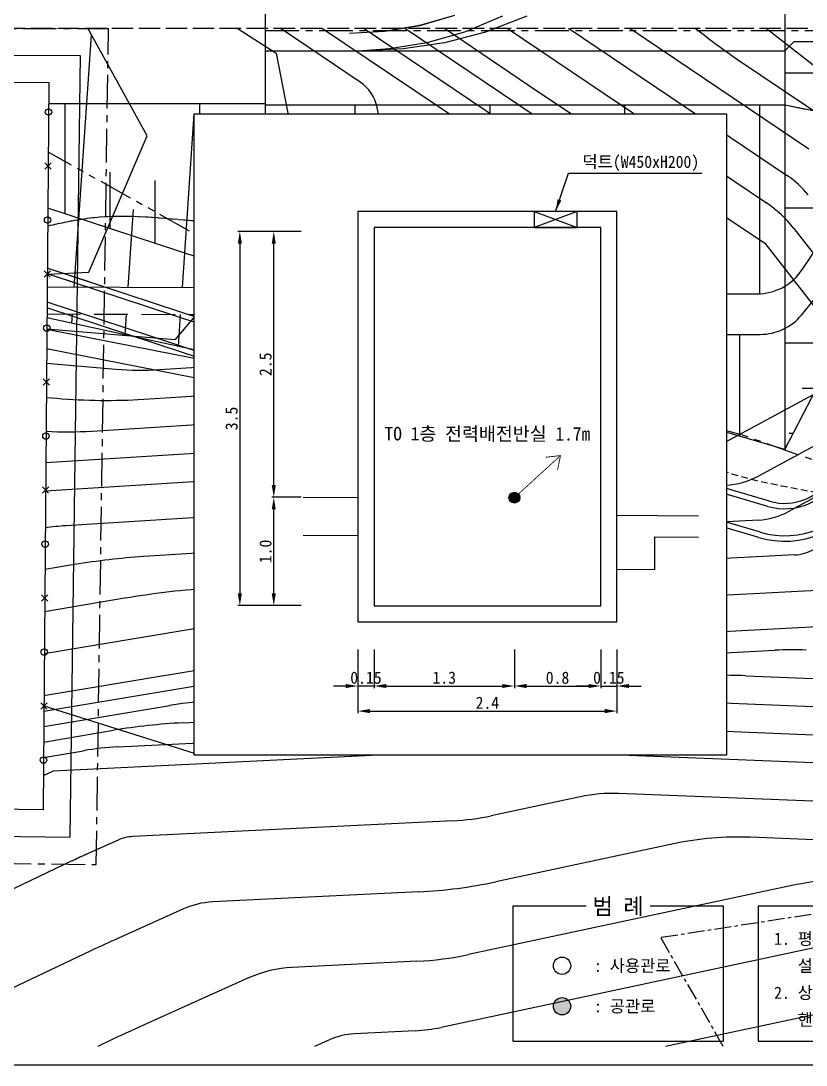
# Model space of a CAD drawing. Extents: x -143 to 185, y -2 to 126.
# Drawn here: x 73.8 to 102.89, y -0.74 to 37.93 of the extents above; entities that cross this region are included whole.
import ezdxf
from ezdxf.enums import TextEntityAlignment as Align

# ---------------------------------------------------------------- set-up
doc = ezdxf.new("R2010")
doc.units = 0
doc.header["$MEASUREMENT"] = 0
for name, pattern in [('CENTER', [2, 1.25, -0.25, 0.25, -0.25]), ('HIDDEN', [0.375, 0.25, -0.125]), ('PA', [3, 1.25, -0.5, 1.25]), ('PASUN', [1, 0.8, -0.2]), ('PHANTOM', [2.5, 1.25, -0.25, 0.25, -0.25, 0.25, -0.25])]:
    doc.linetypes.add(name, pattern=pattern)
doc.layers.get('Defpoints').update_dxf_attribs({"linetype": 'CONTINUOUS'})
for name, color, linetype in [('TT-BASE', 253, 'CONTINUOUS'), ('TX-LINE', 2, 'CONTINUOUS'), ('TX-PAPR', 2, 'CONTINUOUS'), ('TZ-DIMS', 1, 'CONTINUOUS'), ('TZ-LINE', 7, 'CONTINUOUS'), ('TZ-TEX2', 3, 'CONTINUOUS'), ('TZ-TEXT', 6, 'CONTINUOUS')]:
    doc.layers.add(name, color=color, linetype=linetype)
doc.styles.get("Standard").update_dxf_attribs({"font": 'GulimChe.ttf'})
doc.dimstyles.new('D150', dxfattribs={"dimscale": 0.15, "dimtxt": 3, "dimasz": 3, "dimexe": 0.5, "dimexo": 0.5, "dimgap": 0.5, "dimtad": 1, "dimdec": 0, "dimzin": 1, "dimdsep": 46, "dimlunit": 6, "dimtxsty": 'Standard', "dimcen": 1, "dimclrd": 1, "dimclre": 1, "dimclrt": 3, "dimadec": 0, "dimazin": 0, "dimtfac": 1, "dimtdec": 0, "dimtix": 1, "dimtmove": 2, "dimatfit": 3, "dimfxl": 0, "dimtvp": 2, "dimlwd": -1, "dimlwe": -1, "dimarcsym": 0})

# ---------------------------------------------------------------- blocks, each defined once
blk = doc.blocks.new('*D26')
at = {"layer": 'Defpoints', "color": 0}
for p in [(83.168, 20.292), (84.255, 20.292), (84.258, 16.279)]:
    blk.add_point(p, dxfattribs=at)
at = {"layer": 'TZ-LINE', "color": 1}
for p, q in [((84.18, 20.292), (83.093, 20.292)), ((83.168, 16.729), (83.168, 19.842)), ((84.183, 16.279), (83.093, 16.279))]:
    blk.add_line(p, q, dxfattribs=at)
for points in [[(83.093, 19.842), (83.243, 19.842), (83.168, 20.292)], [(83.093, 16.729), (83.243, 16.729), (83.168, 16.279)]]:
    blk.add_solid(points, dxfattribs=at)
at = {"layer": 'TZ-LINE', "color": 3, "insert": (82.862, 18.286), "char_height": 0.45, "attachment_point": 5, "rotation": 90}
blk.add_mtext('1.0', dxfattribs=at)
blk = doc.blocks.new('*D27')
at = {"layer": 'Defpoints', "color": 0}
for p in [(83.168, 30.139), (84.258, 30.139), (84.255, 20.292)]:
    blk.add_point(p, dxfattribs=at)
at = {"layer": 'TZ-LINE', "color": 1}
for p, q in [((84.183, 30.139), (83.093, 30.139)), ((83.168, 20.742), (83.168, 29.689)), ((84.18, 20.292), (83.093, 20.292))]:
    blk.add_line(p, q, dxfattribs=at)
for points in [[(83.093, 29.689), (83.243, 29.689), (83.168, 30.139)], [(83.093, 20.742), (83.243, 20.742), (83.168, 20.292)]]:
    blk.add_solid(points, dxfattribs=at)
at = {"layer": 'TZ-LINE', "color": 3, "insert": (82.863, 25.216), "char_height": 0.45, "attachment_point": 5, "rotation": 90}
blk.add_mtext('2.5', dxfattribs=at)
blk = doc.blocks.new('*D28')
at = {"layer": 'Defpoints', "color": 0}
for p in [(84.258, 30.139), (81.911, 16.279), (84.258, 16.279)]:
    blk.add_point(p, dxfattribs=at)
at = {"layer": 'TZ-LINE', "color": 1}
for p, q in [((84.183, 30.139), (81.836, 30.139)), ((81.911, 29.689), (81.911, 16.729)), ((84.183, 16.279), (81.836, 16.279))]:
    blk.add_line(p, q, dxfattribs=at)
for points in [[(81.836, 29.689), (81.986, 29.689), (81.911, 30.139)], [(81.836, 16.729), (81.986, 16.729), (81.911, 16.279)]]:
    blk.add_solid(points, dxfattribs=at)
at = {"layer": 'TZ-LINE', "color": 3, "insert": (81.605, 23.209), "char_height": 0.45, "attachment_point": 5, "rotation": 90}
blk.add_mtext('3.5', dxfattribs=at)
blk = doc.blocks.new('*D29')
at = {"layer": 'Defpoints', "color": 0}
for p in [(86.284, 14.727), (86.884, 14.727), (86.284, 13.301)]:
    blk.add_point(p, dxfattribs=at)
at = {"layer": 'TZ-LINE', "color": 1}
for p, q in [((86.284, 14.652), (86.284, 13.226)), ((86.884, 14.652), (86.884, 13.226)), ((85.834, 13.301), (85.384, 13.301)), ((86.884, 13.301), (86.284, 13.301)), ((87.334, 13.301), (87.784, 13.301))]:
    blk.add_line(p, q, dxfattribs=at)
for points in [[(85.834, 13.376), (85.834, 13.226), (86.284, 13.301)], [(87.334, 13.376), (87.334, 13.226), (86.884, 13.301)]]:
    blk.add_solid(points, dxfattribs=at)
at = {"layer": 'TZ-LINE', "color": 3, "insert": (86.584, 13.607), "char_height": 0.45, "attachment_point": 5}
blk.add_mtext('0.15', dxfattribs=at)
blk = doc.blocks.new('*D30')
at = {"layer": 'Defpoints', "color": 0}
for p in [(86.884, 14.727), (92.084, 14.727), (92.084, 13.301)]:
    blk.add_point(p, dxfattribs=at)
at = {"layer": 'TZ-LINE', "color": 1}
for p, q in [((86.884, 14.652), (86.884, 13.226)), ((92.084, 14.652), (92.084, 13.226)), ((87.334, 13.301), (91.634, 13.301))]:
    blk.add_line(p, q, dxfattribs=at)
for points in [[(87.334, 13.376), (87.334, 13.226), (86.884, 13.301)], [(91.634, 13.376), (91.634, 13.226), (92.084, 13.301)]]:
    blk.add_solid(points, dxfattribs=at)
at = {"layer": 'TZ-LINE', "color": 3, "insert": (89.484, 13.607), "char_height": 0.45, "attachment_point": 5}
blk.add_mtext('1.3', dxfattribs=at)
blk = doc.blocks.new('*D31')
at = {"layer": 'Defpoints', "color": 0}
for p in [(95.284, 14.727), (95.884, 14.727), (95.884, 13.301)]:
    blk.add_point(p, dxfattribs=at)
at = {"layer": 'TZ-LINE', "color": 1}
for p, q in [((95.284, 14.652), (95.284, 13.226)), ((95.884, 14.652), (95.884, 13.226)), ((94.834, 13.301), (94.384, 13.301)), ((95.284, 13.301), (95.884, 13.301)), ((96.334, 13.301), (96.784, 13.301))]:
    blk.add_line(p, q, dxfattribs=at)
for points in [[(94.834, 13.376), (94.834, 13.226), (95.284, 13.301)], [(96.334, 13.376), (96.334, 13.226), (95.884, 13.301)]]:
    blk.add_solid(points, dxfattribs=at)
at = {"layer": 'TZ-LINE', "color": 3, "insert": (95.584, 13.607), "char_height": 0.45, "attachment_point": 5}
blk.add_mtext('0.15', dxfattribs=at)
blk = doc.blocks.new('*D32')
at = {"layer": 'Defpoints', "color": 0}
for p in [(86.284, 14.727), (95.884, 14.727), (95.884, 12.373)]:
    blk.add_point(p, dxfattribs=at)
at = {"layer": 'TZ-LINE', "color": 1}
for p, q in [((86.284, 14.652), (86.284, 12.298)), ((95.884, 14.652), (95.884, 12.298)), ((86.734, 12.373), (95.434, 12.373))]:
    blk.add_line(p, q, dxfattribs=at)
for points in [[(86.734, 12.448), (86.734, 12.298), (86.284, 12.373)], [(95.434, 12.448), (95.434, 12.298), (95.884, 12.373)]]:
    blk.add_solid(points, dxfattribs=at)
at = {"layer": 'TZ-LINE', "color": 3, "insert": (91.084, 12.678), "char_height": 0.45, "attachment_point": 5}
blk.add_mtext('2.4', dxfattribs=at)
blk = doc.blocks.new('*D33')
at = {"layer": 'Defpoints', "color": 0}
for p in [(92.084, 14.727), (95.284, 14.727), (95.284, 13.301)]:
    blk.add_point(p, dxfattribs=at)
at = {"layer": 'TZ-LINE', "color": 1}
for p, q in [((92.084, 14.652), (92.084, 13.226)), ((95.284, 14.652), (95.284, 13.226)), ((92.534, 13.301), (94.834, 13.301))]:
    blk.add_line(p, q, dxfattribs=at)
for points in [[(92.534, 13.376), (92.534, 13.226), (92.084, 13.301)], [(94.834, 13.376), (94.834, 13.226), (95.284, 13.301)]]:
    blk.add_solid(points, dxfattribs=at)
at = {"layer": 'TZ-LINE', "color": 3, "insert": (93.684, 13.606), "char_height": 0.45, "attachment_point": 5}
blk.add_mtext('0.8', dxfattribs=at)

msp = doc.modelspace()

# ---------------------------------------------------------------- hatches: boundary and pattern name
at = {"layer": 'TT-BASE', "linetype": 'ByBlock'}
for points in [[(82.569, 25.314), (82.627, 25.49), (82.006, 25.693)], [(98.176, 20.075), (98.234, 20.251), (97.613, 20.454)]]:
    msp.add_hatch(color=256, dxfattribs=at).paths.add_polyline_path(points)
at = {"layer": 'TZ-LINE', "ltscale": 2}
h = msp.add_hatch(color=256, dxfattribs=at)
h.dxf.hatch_style = 1
h.paths.add_polyline_path([(93.53, 1.442, 1), (94.17, 1.442, 1)])

# ---------------------------------------------------------------- linework, layer by layer
at = {"layer": 'TT-BASE'}
for p, q in [((82.85, 65.909), (82.85, 28.355)), ((82.85, 65.909), (82.85, 28.355)), ((78.476, 33.677), (76.277, 37.667)), ((78.476, 33.677), (76.277, 37.667)), ((81.815, 37.667), (83.257, 36.733)), ((81.815, 37.667), (83.257, 36.733)), ((86.37, 35.67), (83.405, 37.667)), ((86.37, 35.67), (83.405, 37.667)), ((90.12, 34.178), (84.94, 37.667)), ((90.12, 34.178), (84.94, 37.667)), ((93.87, 32.686), (86.475, 37.667)), ((93.87, 32.686), (86.475, 37.667)), ((97.619, 31.194), (88.01, 37.667)), ((97.619, 31.194), (88.01, 37.667)), ((89.491, 37.667), (92.607, 35.555)), ((89.491, 37.667), (92.607, 35.555)), ((91.815, 37.667), (101.422, 31.196)), ((91.815, 37.667), (101.422, 31.196)), ((94.086, 37.667), (102.206, 32.198)), ((94.086, 37.667), (102.206, 32.198)), ((96.357, 37.667), (102.989, 33.2)), ((96.357, 37.667), (102.989, 33.2)), ((98.781, 37.667), (99.123, 37.399)), ((98.781, 37.667), (99.123, 37.399)), ((101.411, 37.667), (104.556, 35.204)), ((101.411, 37.667), (104.556, 35.204)), ((102.45, 37.175), (118.698, 37.175)), ((102.45, 37.175), (102.87, 37.175)), ((83.257, 36.733), (84.236, 31.715)), ((83.257, 36.733), (84.236, 31.715)), ((100.351, 36.507), (103.773, 34.202)), ((100.351, 36.507), (103.773, 34.202)), ((102.173, 35.994), (102.1, 35.994)), ((102.173, 35.994), (102.1, 35.994)), ((108.1, 35.992), (102.1, 35.992)), ((102.87, 35.992), (102.1, 35.992)), ((92.607, 35.555), (101.369, 29.702)), ((92.607, 35.555), (101.369, 29.702)), ((75.433, 30.787), (75.433, 34.875)), ((75.433, 30.787), (75.433, 34.875)), ((80.433, 29.147), (80.433, 34.875)), ((80.433, 29.147), (80.433, 34.875)), ((86.183, 27.825), (86.183, 34.825)), ((86.183, 28.254), (86.183, 34.825)), ((91.183, 27.825), (91.183, 34.825)), ((91.183, 28.254), (91.183, 34.825)), ((96.183, 27.825), (96.183, 34.825)), ((96.183, 28.254), (96.183, 34.825)), ((101.183, 27.825), (101.183, 34.825)), ((101.183, 28.254), (101.183, 34.825)), ((102.1, 34.825), (108.1, 33.604)), ((102.1, 34.825), (102.87, 34.668)), ((87.617, 31.544), (86.997, 34.725)), ((87.617, 31.544), (86.997, 34.725)), ((76.31, 28.632), (78.476, 33.677)), ((76.31, 28.632), (78.476, 33.677)), ((91.001, 31.362), (90.59, 33.469)), ((91.001, 31.362), (90.59, 33.469)), ((74.687, 32.444), (74.92, 32.674)), ((74.918, 32.442), (74.689, 32.675)), ((77.1, 30.24), (77.1, 32.326)), ((77.1, 30.24), (77.1, 32.326)), ((94.457, 30.808), (94.183, 32.214)), ((94.457, 30.808), (94.183, 32.214)), ((78.767, 29.694), (78.767, 32.025)), ((78.767, 29.694), (78.767, 32.025)), ((84.236, 31.715), (79.508, 26.116)), ((84.236, 31.715), (79.508, 26.116)), ((82.1, 28.601), (82.1, 31.424)), ((82.1, 28.601), (82.1, 31.424)), ((84.517, 27.825), (84.517, 30.975)), ((84.517, 28.254), (84.517, 30.975)), ((87.331, 30.015), (87.604, 31.083)), ((87.331, 30.015), (87.604, 31.083)), ((87.85, 27.825), (87.85, 30.975)), ((87.85, 28.254), (87.85, 30.975)), ((89.517, 27.825), (89.517, 30.975)), ((89.517, 28.254), (89.517, 30.975)), ((92.85, 27.825), (92.85, 30.975)), ((92.85, 28.254), (92.85, 30.975)), ((94.517, 27.825), (94.517, 30.975)), ((94.517, 28.254), (94.517, 30.975)), ((97.913, 30.255), (97.776, 30.958)), ((97.913, 30.255), (97.776, 30.958)), ((97.85, 27.825), (97.85, 30.975)), ((97.85, 28.254), (97.85, 30.975)), ((99.517, 27.825), (99.517, 30.975)), ((99.517, 28.254), (99.517, 30.975)), ((104.143, 30.992), (102.1, 30.992)), ((102.871, 30.992), (102.1, 30.992)), ((90.426, 28.315), (90.975, 30.464)), ((90.426, 28.315), (90.975, 30.464)), ((93.455, 26.354), (94.44, 30.21)), ((93.455, 26.354), (94.44, 30.21)), ((102.439, 30.247), (104.672, 27.378)), ((102.439, 30.247), (104.672, 27.378)), ((96.438, 24.212), (97.904, 29.956)), ((96.438, 24.212), (97.904, 29.956)), ((84.011, 25.924), (87.12, 29.605)), ((84.011, 25.924), (87.12, 29.605)), ((101.369, 29.702), (104.974, 25.07)), ((101.369, 29.702), (104.974, 25.07)), ((74.656, 28.444), (74.889, 28.674)), ((74.887, 28.442), (74.658, 28.675)), ((74.773, 28.556), (76.31, 28.632)), ((74.773, 28.556), (76.31, 28.632)), ((87.899, 25.002), (90.005, 27.496)), ((87.899, 25.002), (90.005, 27.496)), ((79.508, 26.116), (74.757, 26.517)), ((79.508, 26.116), (74.757, 26.517)), ((80.223, 25.433), (74.757, 26.502)), ((93.767, 24.663), (93.767, 26.325)), ((93.767, 24.663), (93.767, 26.325)), ((97.1, 23.535), (97.1, 26.325)), ((100.433, 22.555), (100.433, 26.325)), ((90.433, 25.79), (90.433, 26.031)), ((90.433, 25.79), (90.433, 26.031)), ((104.142, 25.992), (102.1, 25.992)), ((80.223, 24.72), (74.751, 25.79)), ((91.739, 24.025), (93.063, 25.592)), ((91.739, 24.025), (93.063, 25.592)), ((92.1, 25.226), (92.1, 25.721)), ((92.1, 25.226), (92.1, 25.721)), ((74.747, 25.254), (77.319, 25.037)), ((74.747, 25.254), (77.319, 25.037)), ((78.928, 25.02), (82.686, 25.256)), ((78.928, 25.02), (82.686, 25.256)), ((95.433, 24.099), (95.433, 25.101)), ((95.433, 24.099), (95.433, 25.101)), ((104.974, 25.07), (99.42, 22.07)), ((104.974, 25.07), (99.42, 22.07)), ((74.625, 24.444), (74.858, 24.674)), ((74.856, 24.442), (74.627, 24.676)), ((78.348, 23.923), (86.815, 24.456)), ((78.348, 23.923), (86.815, 24.456)), ((98.767, 23.045), (98.767, 24.521)), ((74.737, 23.99), (75.13, 23.957)), ((74.737, 23.99), (75.13, 23.957)), ((103.275, 24.325), (102.746, 24.325)), ((76.433, 22.742), (91.017, 23.661)), ((76.433, 22.742), (91.017, 23.661)), ((95.58, 23.047), (96.242, 23.831)), ((95.58, 23.047), (96.242, 23.831)), ((74.718, 21.574), (95.218, 22.866)), ((74.718, 21.574), (95.218, 22.866)), ((104.721, 23.02), (101.127, 21.078)), ((104.721, 23.02), (101.127, 21.078)), ((102.409, 22.658), (102.27, 22.658)), ((99.42, 22.07), (74.71, 20.513)), ((99.42, 22.07), (74.71, 20.513)), ((104.536, 21.005), (102.204, 19.745)), ((104.536, 21.005), (102.204, 19.745)), ((74.594, 20.444), (74.827, 20.674)), ((74.825, 20.442), (74.596, 20.676)), ((95.651, 20.507), (75.464, 19.236)), ((95.651, 20.507), (75.464, 19.236)), ((99.922, 20.739), (96.932, 20.582)), ((99.922, 20.739), (96.932, 20.582)), ((101.137, 19.445), (94.444, 19.093)), ((101.137, 19.445), (94.444, 19.093)), ((91.882, 18.945), (78.347, 18.092)), ((91.882, 18.945), (78.347, 18.092)), ((95.291, 18.831), (95.284, 17.632)), ((75.787, 17.798), (74.688, 17.615)), ((75.787, 17.798), (74.688, 17.615)), ((102.468, 18.158), (91.645, 17.588)), ((102.468, 18.158), (91.645, 17.588)), ((88.424, 17.402), (80.909, 16.928)), ((88.424, 17.402), (80.909, 16.928)), ((74.563, 16.444), (74.796, 16.674)), ((74.794, 16.443), (74.565, 16.676)), ((103.799, 16.87), (87.711, 16.023)), ((103.799, 16.87), (87.711, 16.023)), ((77.707, 16.561), (74.676, 16.054)), ((77.707, 16.561), (74.676, 16.054)), ((86.1, 15.93), (82.343, 15.693)), ((86.1, 15.93), (82.343, 15.693)), ((80.742, 15.51), (74.664, 14.494)), ((80.742, 15.51), (74.664, 14.494)), ((105.13, 15.583), (83.777, 14.459)), ((105.13, 15.583), (83.777, 14.459)), ((83.777, 14.459), (74.652, 12.933)), ((83.777, 14.459), (74.652, 12.933)), ((85.717, 13.781), (101.739, 14.624)), ((85.717, 13.781), (101.739, 14.624)), ((82.502, 13.621), (84.752, 13.732)), ((82.502, 13.621), (84.752, 13.732)), ((87.657, 13.103), (98.349, 13.666)), ((87.657, 13.103), (98.349, 13.666)), ((100.66, 13.68), (106.243, 13.456)), ((100.66, 13.68), (106.243, 13.456)), ((74.647, 12.364), (81.544, 13.517)), ((74.647, 12.364), (81.544, 13.517)), ((81.227, 12.783), (85.728, 13.005)), ((81.227, 12.783), (85.728, 13.005)), ((74.532, 12.445), (74.765, 12.674)), ((74.763, 12.443), (74.534, 12.676)), ((74.643, 11.796), (79.311, 12.576)), ((74.643, 11.796), (79.311, 12.576)), ((89.431, 12.416), (95.41, 12.731)), ((89.431, 12.416), (95.41, 12.731)), ((97.973, 12.747), (107.605, 12.36)), ((97.973, 12.747), (107.605, 12.36)), ((79.794, 11.937), (86.869, 12.286)), ((79.794, 11.937), (86.869, 12.286)), ((74.638, 11.227), (77.234, 11.661)), ((74.638, 11.227), (77.234, 11.661)), ((77.393, 11.044), (88.967, 11.614)), ((77.393, 11.044), (88.967, 11.614)), ((90.249, 11.679), (93.238, 11.837)), ((90.249, 11.679), (93.238, 11.837)), ((94.52, 11.845), (108.968, 11.264)), ((94.52, 11.845), (108.968, 11.264)), ((74.634, 10.659), (76.113, 10.906)), ((74.634, 10.659), (76.113, 10.906)), ((91.066, 10.942), (74.993, 10.151)), ((91.066, 10.942), (74.993, 10.151)), ((110.33, 10.168), (91.066, 10.942)), ((110.33, 10.168), (91.066, 10.942)), ((74.993, 10.151), (74.629, 9.978)), ((74.993, 10.151), (74.629, 9.978)), ((110.298, 8.744), (95.951, 9.32)), ((110.298, 8.744), (95.951, 9.32)), ((94.524, 9.199), (91.229, 8.497)), ((94.524, 9.199), (91.229, 8.497)), ((89.801, 8.31), (77.946, 7.727)), ((89.801, 8.31), (77.946, 7.727)), ((77.406, 7.597), (76.203, 7.057)), ((77.406, 7.597), (76.203, 7.057)), ((97.982, 7.455), (91.392, 6.051)), ((97.982, 7.455), (91.392, 6.051)), ((110.266, 7.319), (100.837, 7.698)), ((110.266, 7.319), (100.837, 7.698)), ((75.69, 6.821), (67.546, 2.952)), ((75.69, 6.821), (67.546, 2.952)), ((102.427, 5.922), (90.381, 3.355)), ((102.427, 5.922), (90.381, 3.355)), ((88.537, 5.679), (80.9, 5.303)), ((88.537, 5.679), (80.9, 5.303)), ((79.82, 5.043), (77.414, 3.964)), ((79.82, 5.043), (77.414, 3.964)), ((107.157, 4.45), (89.365, 0.658)), ((107.157, 4.45), (89.365, 0.658)), ((76.388, 3.491), (70.822, 0.847)), ((76.388, 3.491), (70.822, 0.847)), ((88.472, 3.106), (83.853, 2.879)), ((88.472, 3.106), (83.853, 2.879)), ((111.887, 2.978), (97.687, -0.049)), ((111.887, 2.978), (97.687, -0.049)), ((82.234, 2.49), (78.502, 0.816)), ((82.234, 2.49), (78.502, 0.816)), ((88.411, 0.533), (86.16, 0.423)), ((88.411, 0.533), (86.16, 0.423)), ((77.208, 0.219), (76.645, -0.049)), ((77.208, 0.219), (76.645, -0.049)), ((85.238, 0.201), (84.68, -0.049)), ((85.238, 0.201), (84.68, -0.049))]:
    msp.add_line(p, q, dxfattribs=at)
at = {"layer": 'TT-BASE', "linetype": 'ByBlock'}
for p, q in [((102.1, 54.528), (102.1, 22.068)), ((102.1, 54.528), (102.1, 28.254)), ((102.1, 54.525), (102.1, 22.065)), ((102.1, 54.525), (102.1, 28.254)), ((74.822, 34.878), (82.85, 34.878)), ((74.822, 34.878), (82.85, 34.878)), ((74.822, 34.878), (82.85, 34.878)), ((74.822, 34.878), (82.85, 34.878)), ((74.822, 34.875), (82.85, 34.875)), ((74.822, 34.875), (82.85, 34.875)), ((74.822, 34.875), (82.85, 34.875)), ((74.822, 34.875), (82.85, 34.875)), ((82.85, 34.828), (102.1, 34.828)), ((82.85, 34.828), (102.1, 34.828)), ((82.85, 34.825), (102.1, 34.825)), ((82.85, 34.825), (102.1, 34.825)), ((102.1, 22.065), (108.1, 33.604)), ((102.1, 22.065), (108.1, 33.604)), ((102.1, 22.065), (107.914, 33.246)), ((82.85, 28.355), (74.792, 30.997)), ((82.85, 28.355), (74.792, 30.997)), ((82.85, 28.355), (74.792, 30.997)), ((82.85, 28.355), (74.792, 30.997)), ((96.497, 21.628), (74.774, 28.776)), ((76.359, 28.254), (74.774, 28.776)), ((96.435, 21.438), (74.773, 28.566)), ((75.719, 28.254), (74.773, 28.566)), ((97.1, 23.535), (82.85, 28.355)), ((83.148, 28.254), (82.85, 28.355)), ((96.122, 20.488), (74.765, 27.516)), ((97.1, 27.825), (84.417, 27.825)), ((97.1, 27.825), (101.079, 27.825)), ((96.06, 20.298), (74.763, 27.306)), ((97.1, 26.325), (88.852, 26.325)), ((97.1, 26.325), (101.195, 26.325)), ((83.844, 25.092), (82.006, 25.693)), ((102.1, 22.065), (97.1, 23.535)), ((102.1, 22.065), (97.1, 23.535)), ((101.48, 19.954), (96.437, 21.437)), ((101.536, 20.146), (96.497, 21.628)), ((101.141, 18.803), (96.099, 20.286)), ((101.198, 18.995), (96.155, 20.477)), ((99.452, 19.852), (97.613, 20.454))]:
    msp.add_line(p, q, dxfattribs=at)
at = {"layer": 'TT-BASE', "linetype": 'Continuous'}
for p, q in [((89.87, 38.136), (88.57, 37.759)), ((89.87, 38.136), (88.57, 37.759)), ((89.87, 38.136), (88.57, 37.759)), ((89.87, 38.136), (88.57, 37.759)), ((89.87, 38.133), (88.57, 37.756)), ((89.87, 38.133), (88.57, 37.756)), ((89.87, 38.133), (88.57, 37.756)), ((89.87, 38.133), (88.57, 37.756)), ((91.639, 38.111), (90.236, 37.517)), ((91.639, 38.111), (90.236, 37.517)), ((91.639, 38.111), (90.236, 37.517)), ((91.639, 38.111), (90.236, 37.517)), ((91.639, 38.108), (90.236, 37.514)), ((91.639, 38.108), (90.236, 37.514)), ((91.639, 38.108), (90.236, 37.514)), ((91.639, 38.108), (90.236, 37.514)), ((92.548, 38.111), (91.014, 37.517)), ((92.548, 38.111), (91.014, 37.517)), ((92.548, 38.111), (91.014, 37.517)), ((92.548, 38.111), (91.014, 37.517)), ((92.548, 38.108), (91.014, 37.514)), ((92.548, 38.108), (91.014, 37.514)), ((92.548, 38.108), (91.014, 37.514)), ((92.548, 38.108), (91.014, 37.514)), ((87.27, 37.542), (85.97, 37.471)), ((87.27, 37.542), (85.97, 37.471)), ((87.27, 37.542), (85.97, 37.471)), ((87.27, 37.542), (85.97, 37.471)), ((87.27, 37.539), (85.97, 37.468)), ((87.27, 37.539), (85.97, 37.468)), ((87.27, 37.539), (85.97, 37.468)), ((87.27, 37.539), (85.97, 37.468)), ((88.57, 37.759), (87.27, 37.542)), ((88.57, 37.759), (87.27, 37.542)), ((88.57, 37.759), (87.27, 37.542)), ((88.57, 37.759), (87.27, 37.542)), ((88.57, 37.756), (87.27, 37.539)), ((88.57, 37.756), (87.27, 37.539)), ((88.57, 37.756), (87.27, 37.539)), ((88.57, 37.756), (87.27, 37.539)), ((90.236, 37.517), (88.842, 37.125)), ((90.236, 37.517), (88.842, 37.125)), ((90.236, 37.517), (88.842, 37.125)), ((90.236, 37.517), (88.842, 37.125)), ((90.236, 37.514), (88.842, 37.122)), ((90.236, 37.514), (88.842, 37.122)), ((90.236, 37.514), (88.842, 37.122)), ((90.236, 37.514), (88.842, 37.122)), ((91.014, 37.517), (89.489, 37.125)), ((91.014, 37.517), (89.489, 37.125)), ((91.014, 37.517), (89.489, 37.125)), ((91.014, 37.517), (89.489, 37.125)), ((91.014, 37.514), (89.489, 37.122)), ((91.014, 37.514), (89.489, 37.122)), ((91.014, 37.514), (89.489, 37.122)), ((91.014, 37.514), (89.489, 37.122)), ((75.774, 28.076), (76.414, 37.399)), ((102.45, 37.175), (102.1, 36.825)), ((102.45, 37.175), (102.1, 36.825)), ((82.85, 36.828), (102.1, 36.828)), ((82.85, 36.828), (102.1, 36.828)), ((82.85, 36.828), (102.1, 36.828)), ((82.85, 36.828), (102.1, 36.828)), ((82.85, 36.825), (102.1, 36.825)), ((82.85, 36.825), (102.1, 36.825)), ((82.85, 36.825), (102.1, 36.825)), ((82.85, 36.825), (102.1, 36.825)), ((87.968, 36.901), (86.45, 36.828)), ((87.968, 36.901), (86.45, 36.828)), ((87.451, 36.901), (86.45, 36.828)), ((87.451, 36.901), (86.45, 36.828)), ((87.968, 36.901), (86.45, 36.828)), ((87.968, 36.901), (86.45, 36.828)), ((87.451, 36.901), (86.45, 36.828)), ((87.451, 36.901), (86.45, 36.828)), ((87.968, 36.898), (86.45, 36.825)), ((87.968, 36.898), (86.45, 36.825)), ((87.451, 36.898), (86.45, 36.825)), ((87.451, 36.898), (86.45, 36.825)), ((87.968, 36.898), (86.45, 36.825)), ((87.968, 36.898), (86.45, 36.825)), ((87.451, 36.898), (86.45, 36.825)), ((87.451, 36.898), (86.45, 36.825)), ((88.842, 37.125), (87.451, 36.901)), ((88.842, 37.125), (87.451, 36.901)), ((88.842, 37.125), (87.451, 36.901)), ((88.842, 37.125), (87.451, 36.901)), ((88.842, 37.122), (87.451, 36.898)), ((88.842, 37.122), (87.451, 36.898)), ((88.842, 37.122), (87.451, 36.898)), ((88.842, 37.122), (87.451, 36.898)), ((89.489, 37.125), (87.968, 36.901)), ((89.489, 37.125), (87.968, 36.901)), ((89.489, 37.125), (87.968, 36.901)), ((89.489, 37.125), (87.968, 36.901)), ((89.489, 37.122), (87.968, 36.898)), ((89.489, 37.122), (87.968, 36.898)), ((89.489, 37.122), (87.968, 36.898)), ((89.489, 37.122), (87.968, 36.898)), ((102.173, 36.901), (102.1, 36.828)), ((102.173, 36.901), (102.1, 36.828)), ((79.782, 28.061), (80.223, 34.487)), ((77.778, 28.068), (77.976, 30.949)), ((74.769, 28.079), (80.223, 28.06)), ((75.682, 26.735), (75.705, 27.076)), ((80.223, 25.748), (74.76, 26.936)), ((77.657, 26.306), (77.71, 27.069)), ((79.632, 25.876), (79.714, 27.062)), ((74.649, 12.57), (80.223, 10.809))]:
    msp.add_line(p, q, dxfattribs=at)
at = {"layer": 'TT-BASE', "linetype": 'PASUN'}
msp.add_line((63.163, 37.667), (118.698, 37.667), dxfattribs=at)
at = {"layer": 'TT-BASE', "linetype": 'CENTER'}
for p, q in [((82.85, 37.578), (102.173, 37.578)), ((82.85, 37.578), (102.173, 37.578)), ((82.85, 37.575), (118.698, 37.575)), ((82.85, 37.575), (102.87, 37.575))]:
    msp.add_line(p, q, dxfattribs=at)
at = {"layer": 'TT-BASE', "linetype": 'PHANTOM'}
for p, q in [((82.223, 28.931), (74.808, 33.075)), ((82.223, 28.931), (74.808, 33.075)), ((82.223, 28.931), (74.808, 33.075)), ((91.076, 25.134), (82.223, 28.931)), ((91.076, 25.134), (82.223, 28.931)), ((100.493, 22.608), (91.076, 25.134)), ((100.493, 22.608), (91.076, 25.134)), ((100.493, 22.608), (91.076, 25.134)), ((109.702, 19.356), (100.493, 22.608)), ((109.702, 19.356), (100.493, 22.608)), ((109.702, 19.356), (100.493, 22.608))]:
    msp.add_line(p, q, dxfattribs=at)
at = {"layer": 'TT-BASE', "linetype": 'PA'}
msp.add_line((74.761, 27.079), (80.223, 27.06), dxfattribs=at)
at = {"layer": 'TT-BASE', "linetype": 'CENTER', "ltscale": 0.5}
for p, q in [((114.94, 6.667), (97.511, 3.98)), ((97.511, 3.98), (99.818, -0.049))]:
    msp.add_line(p, q, dxfattribs=at)
at = {"layer": 'TT-BASE', "linetype": 'CENTER'}
for points in [[(31.872, 37.673), (77.04, 37.654)], [(50.826, 0.581), (50.932, 7.037), (76.591, 6.689), (77.04, 37.654)]]:
    msp.add_lwpolyline(points, dxfattribs=at)
at = {"layer": 'TT-BASE'}
for points in [[(32.866, 36.673), (75.999, 36.655)], [(75.999, 36.655), (75.605, 7.702)], [(49.044, 8.063), (75.605, 7.702)]]:
    msp.add_lwpolyline(points, dxfattribs=at)
at = {"layer": 'TT-BASE', "flags": 128}
msp.add_lwpolyline([(33.852, 35.672), (74.828, 35.655), (74.619, 8.716), (63.659, 8.865)], dxfattribs=at)
at = {"layer": 'TT-BASE'}
for centre in [(74.819, 34.559), (74.788, 30.559), (74.757, 26.559), (74.726, 22.559), (74.695, 18.559), (74.664, 14.559), (74.633, 10.559)]:
    msp.add_circle(centre, 0.12, dxfattribs=at)
for centre, radius, start, end in [((112.176, 54.063), 21.167, 231.9278, 236.0361), ((112.176, 54.063), 21.167, 231.9278, 236.0361), ((85.543, 34.441), 1.481, 11.0361, 56.0361), ((85.543, 34.441), 1.481, 11.0361, 56.0361), ((89.499, 33.257), 1.111, 11.0361, 56.0361), ((89.499, 33.257), 1.111, 11.0361, 56.0361), ((81.989, 43.04), 25.218, 325.307, 339.2795), ((86.093, 40.995), 21.713, 320.0046, 340.9449), ((93.456, 32.072), 0.741, 11.0361, 56.0361), ((93.456, 32.072), 0.741, 11.0361, 56.0361), ((100.358, 29.454), 3.308, 37.8915, 56.0361), ((100.358, 29.454), 3.308, 37.8915, 56.0361), ((86.586, 31.343), 1.05, 345.6767, 11.0361), ((86.586, 31.343), 1.05, 345.6767, 11.0361), ((88.993, 30.97), 2.045, 345.6767, 11.0361), ((88.993, 30.97), 2.045, 345.6767, 11.0361), ((97.412, 30.887), 0.37, 11.0361, 56.0361), ((97.412, 30.887), 0.37, 11.0361, 56.0361), ((98.958, 27.538), 4.411, 37.8915, 56.0361), ((98.958, 27.538), 4.411, 37.8915, 56.0361), ((93.119, 30.547), 1.363, 345.6767, 11.0361), ((93.119, 30.547), 1.363, 345.6767, 11.0361), ((97.244, 30.125), 0.682, 345.6767, 11.0361), ((97.244, 30.125), 0.682, 345.6767, 11.0361), ((86.333, 30.27), 1.03, 319.8235, 345.6767), ((86.333, 30.27), 1.03, 319.8235, 345.6767), ((101.079, 29.825), 2, 270.0003, 325.307), ((101.079, 29.825), 2, 308.2494, 325.307), ((81.989, 43.04), 25.218, 325.307, 325.8971), ((88.431, 28.824), 2.059, 319.8235, 345.6767), ((88.431, 28.824), 2.059, 319.8235, 345.6767), ((101.195, 28.325), 2, 270.0003, 320.0046), ((91.599, 26.828), 1.915, 319.8235, 345.6767), ((91.599, 26.828), 1.915, 319.8235, 345.6767), ((82.567, 27.143), 1.891, 273.6047, 319.8235), ((82.567, 27.143), 1.891, 273.6047, 319.8235), ((78.24, 35.949), 10.951, 265.1777, 273.6047), ((78.24, 35.949), 10.951, 265.1777, 273.6047), ((86.718, 25.999), 1.545, 273.6047, 319.8235), ((86.718, 25.999), 1.545, 273.6047, 319.8235), ((90.952, 24.689), 1.03, 273.6047, 319.8235), ((90.952, 24.689), 1.03, 273.6047, 319.8235), ((95.51, 24.449), 0.958, 319.8235, 345.6767), ((95.51, 24.449), 0.958, 319.8235, 345.6767), ((76.971, 45.781), 21.902, 265.1777, 273.6047), ((76.971, 45.781), 21.902, 265.1777, 273.6047), ((95.186, 23.38), 0.515, 273.6047, 319.8235), ((95.186, 23.38), 0.515, 273.6047, 319.8235), ((75.509, 37.413), 14.7, 266.9536, 273.6047), ((75.509, 37.413), 14.7, 266.9536, 273.6047), ((99.772, 23.585), 2.85, 273.014, 298.3798), ((99.772, 23.585), 2.85, 273.014, 298.3798), ((103.476, -103.696), 124.45, 93.01399, 93.60465), ((103.476, -103.696), 124.45, 93.01399, 93.60465), ((101.004, 21.966), 2.524, 273.014, 298.3798), ((101.004, 21.966), 2.524, 273.014, 298.3798), ((76.252, 6.717), 12.543, 93.6047, 97.1107), ((76.252, 6.717), 12.543, 93.6047, 97.1107), ((107.531, -229.463), 248.9, 93.01399, 93.60465), ((107.531, -229.463), 248.9, 93.01399, 93.60465), ((102.379, 19.838), 1.683, 273.014, 298.3798), ((102.379, 19.838), 1.683, 273.014, 298.3798), ((79.924, -6.945), 25.086, 93.6047, 99.4906), ((79.924, -6.945), 25.086, 93.6047, 99.4906), ((108.105, -295.012), 313.033, 93.01399, 93.60465), ((108.105, -295.012), 313.033, 93.01399, 93.60465), ((82.882, -14.395), 31.385, 93.6047, 99.4906), ((82.882, -14.395), 31.385, 93.6047, 99.4906), ((95.941, -140.276), 156.516, 93.01399, 93.60465), ((95.941, -140.276), 156.516, 93.01399, 93.60465), ((83.329, 0.032), 15.693, 93.6047, 99.4906), ((83.329, 0.032), 15.693, 93.6047, 99.4906), ((102.394, 2.182), 12.46, 87.6985, 93.014), ((102.394, 2.182), 12.46, 87.6985, 93.014), ((82.91, 5.347), 8.284, 92.8198, 99.4906), ((82.91, 5.347), 8.284, 92.8198, 99.4906), ((70.735, 298.31), 284.923, 272.81983, 273.01399), ((70.735, 298.31), 284.923, 272.81983, 273.01399), ((99.659, -11.22), 24.92, 87.6985, 93.014), ((99.659, -11.22), 24.92, 87.6985, 93.014), ((82.042, -3.765), 16.568, 92.8198, 99.4906), ((82.042, -3.765), 16.568, 92.8198, 99.4906), ((57.694, 582.161), 569.847, 272.81983, 273.01399), ((57.694, 582.161), 569.847, 272.81983, 273.01399), ((96.863, -14.869), 27.638, 87.6985, 93.014), ((96.863, -14.869), 27.638, 87.6985, 93.014), ((49.62, 768.531), 757.163, 272.819828, 273.013995), ((49.62, 768.531), 757.163, 272.819828, 273.013995), ((80.883, -10.165), 22.129, 92.8198, 99.4906), ((80.883, -10.165), 22.129, 92.8198, 99.4906), ((70.343, 389.737), 378.581, 272.81983, 273.01399), ((70.343, 389.737), 378.581, 272.81983, 273.01399), ((93.965, -1.963), 13.819, 87.6985, 93.014), ((93.965, -1.963), 13.819, 87.6985, 93.014), ((77.938, -0.007), 11.065, 92.8198, 99.4906), ((77.938, -0.007), 11.065, 92.8198, 99.4906), ((95.721, 3.583), 5.742, 87.6985, 102.0316), ((95.721, 3.583), 5.742, 87.6985, 102.0316), ((89.361, 17.261), 8.962, 272.8198, 282.0316), ((89.361, 17.261), 8.962, 272.8198, 282.0316), ((78.02, 6.229), 1.499, 92.8198, 114.1607), ((78.02, 6.229), 1.499, 92.8198, 114.1607), ((100.376, -3.776), 11.484, 87.6985, 102.0316), ((100.376, -3.776), 11.484, 87.6985, 102.0316), ((86.842, -16.659), 25.993, 114.1607, 115.4061), ((86.842, -16.659), 25.993, 114.1607, 115.4061), ((87.655, 23.581), 17.924, 272.8198, 282.0316), ((87.655, 23.581), 17.924, 272.8198, 282.0316), ((104.345, -3.076), 9.2, 87.6985, 102.0316), ((104.345, -3.076), 9.2, 87.6985, 102.0316), ((81.047, 2.308), 2.999, 92.8198, 114.1607), ((81.047, 2.308), 2.999, 92.8198, 114.1607), ((98.692, -43.468), 51.986, 114.1607, 115.4061), ((98.692, -43.468), 51.986, 114.1607, 115.4061), ((87.882, 15.077), 11.985, 272.8198, 282.0316), ((87.882, 15.077), 11.985, 272.8198, 282.0316), ((84.075, -1.614), 4.498, 92.8198, 114.1607), ((84.075, -1.614), 4.498, 92.8198, 114.1607), ((105.324, -58.976), 65.532, 114.1607, 115.40606), ((105.324, -58.976), 65.532, 114.1607, 115.40606), ((86.287, -2.137), 2.562, 92.8198, 114.1607), ((86.287, -2.137), 2.562, 92.8198, 114.1607), ((88.116, 6.519), 5.993, 272.8198, 282.0316), ((88.116, 6.519), 5.993, 272.8198, 282.0316)]:
    msp.add_arc(centre, radius, start, end, dxfattribs=at)
at = {"layer": 'TT-BASE', "linetype": 'ByBlock'}
for radius in [2.2, 2, 3.4, 3.2]:
    msp.add_arc((102.1, 22.065), radius, 253.617, 332.5274, dxfattribs=at)
at = {"layer": 'TT-BASE', "linetype": 'HIDDEN'}
for points, knots in [([(86.573, 28.254), (85.814, 28.809), (83.971, 30.26), (80.198, 30.485), (77.059, 30.839), (75.264, 30.436), (74.786, 30.331)], [46.861856, 46.861856, 46.861856, 46.861856, 49.649644, 53.794368, 57.739867, 59.177636, 59.177636, 59.177636, 59.177636]), ([(118.698, 17.761), (117.981, 17.825), (116.377, 17.901), (113.795, 17.652), (111.067, 18.336), (108.313, 18.77), (105.85, 19.903), (103.278, 20.485), (100.157, 20.997), (96.114, 22.76), (92.474, 26.014), (87.615, 27.06), (84.543, 30.226), (80.198, 30.485), (77.059, 30.839), (75.264, 30.436), (74.786, 30.331)], [12.517612, 12.517612, 12.517612, 12.517612, 14.676846, 17.32983, 20.226357, 23.038996, 25.664875, 28.291633, 30.927151, 35.136962, 41.338498, 45.211598, 49.649644, 53.794368, 57.739867, 59.177636, 59.177636, 59.177636, 59.177636])]:
    msp.add_open_spline(points, degree=3, knots=knots, dxfattribs=at)
at = {"layer": 'TZ-LINE', "ltscale": 2, "elevation": 0.232}
for points in [[(94.74, 5.15), (92.023, 5.15), (92.023, 0.145), (99.833, 0.145), (99.833, 5.15), (97.116, 5.15)], [(108.337, 5.15), (101.12, 5.15), (101.12, 0.145), (117.93, 0.145), (117.93, 5.15), (110.713, 5.15)]]:
    msp.add_lwpolyline(points, dxfattribs=at)
at = {"layer": 'TZ-LINE', "ltscale": 2}
for centre in [(93.85, 2.942, 0.232), (93.85, 1.442, 0.232)]:
    msp.add_circle(centre, 0.32, dxfattribs=at)

# ---------------------------------------------------------------- texts
at = {"layer": 'TZ-TEX2'}
msp.add_text('범 례', height=0.6, dxfattribs=at).set_placement((95.928, 5.15, 0.232), align=Align.MIDDLE)
for s, p in [('1. 평산PP 하선 인입관로는 덕트(W450xH200)로 ', (101.709, 3.942, 0.232)), (': 사용관로', (95.033, 2.942, 0.232)), ('   설치되어기존덕트를 이용하여 광케이블을 포설한다.', (101.709, 2.942, 0.232)), ('2. 상선 인입관로는 덕트(W450xH200) 및 인입용2호', (101.709, 1.942, 0.232)), (': 공관로', (95.033, 1.442, 0.232)), ('   핸드홀을 신설하여 광케이블을 포설한다.', (101.709, 0.942, 0.232))]:
    msp.add_text(s, height=0.45, dxfattribs=at).set_placement(p, align=Align.MIDDLE_LEFT)

# ---------------------------------------------------------------- next in the draw order: wipeouts: each hides what was drawn before it
msp.add_wipeout([(80.223, 34.487), (80.223, 10.735), (99.945, 10.735), (99.945, 34.487)]).dxf.layer = 'TX-LINE'

# ---------------------------------------------------------------- next in the draw order: hatches: boundary and pattern name
at = {"layer": 'TZ-LINE'}
h = msp.add_hatch(color=256, dxfattribs=at)
h.dxf.hatch_style = 1
h.paths.add_polyline_path([(91.884, 20.276, 1), (92.284, 20.276, 1)])

# ---------------------------------------------------------------- next in the draw order: linework, layer by layer
at = {"layer": 'TT-BASE'}
for p, q in [((84.255, 20.292), (86.284, 20.279)), ((95.884, 19.628), (98.904, 19.608)), ((84.255, 18.892), (86.284, 18.879)), ((97.284, 17.621), (97.291, 18.821)), ((97.291, 18.821), (98.904, 18.808)), ((95.884, 17.628), (97.284, 17.621))]:
    msp.add_line(p, q, dxfattribs=at)
at = {"layer": 'TX-PAPR'}
msp.add_lwpolyline([(-0.479, 76.661), (118.921, 76.661), (118.921, -0.739), (-0.479, -0.739)], close=True, dxfattribs=at)
at = {"layer": 'TZ-LINE'}
for points in [[(86.284, 15.676), (95.884, 15.676), (95.884, 30.876), (86.284, 30.876)], [(92.812, 30.276), (94.412, 30.276), (94.412, 30.876), (92.812, 30.876)], [(86.884, 16.276), (95.284, 16.276), (95.284, 30.276), (86.884, 30.276)]]:
    msp.add_lwpolyline(points, close=True, dxfattribs=at)
for points in [[(94.412, 30.876), (92.812, 30.276)], [(92.812, 30.876), (94.412, 30.276)]]:
    msp.add_lwpolyline(points, dxfattribs=at)
at = {"layer": 'TZ-LINE', "const_width": 0.03}
for points in [[(92.084, 20.276), (93.794, 21.835)], [(93.244, 21.774), (93.794, 21.835), (93.682, 21.294)]]:
    msp.add_lwpolyline(points, dxfattribs=at)
at = {"layer": 'TZ-LINE'}
msp.add_circle((92.084, 20.276), 0.2, dxfattribs=at)
at = {"layer": 'TZ-TEXT'}
msp.add_lwpolyline([(80.223, 34.487), (99.945, 34.487), (99.945, 10.735), (80.223, 10.735)], close=True, dxfattribs=at)

# ---------------------------------------------------------------- next in the draw order: texts
at = {"layer": 'TZ-DIMS', "insert": (94.604, 32.37), "char_height": 0.45, "attachment_point": 7}
msp.add_mtext('덕트(W450xH200)', dxfattribs=at)
at = {"layer": 'TZ-TEXT'}
msp.add_text('TO 1층 전력배전반실 1.7m', height=0.5, rotation=359.9482, dxfattribs=at).set_placement((91.084, 22.649), align=Align.MIDDLE)

# ---------------------------------------------------------------- next in the draw order: dimensions: what is measured, and where the dimension line sits
at = {"layer": 'TZ-LINE'}
for base, p1, p2, text, picture, middle in [((81.911, 16.279), (84.258, 30.139), (84.258, 16.279), '3.5', '*D28', (81.605, 23.209)), ((83.168, 30.139), (84.255, 20.292), (84.258, 30.139), '2.5', '*D27', (82.863, 25.216)), ((83.168, 20.292), (84.258, 16.279), (84.255, 20.292), '1.0', '*D26', (82.862, 18.286))]:
    dim = msp.add_linear_dim(base=base, p1=p1, p2=p2, angle=90, text=text, dimstyle='D150', dxfattribs=at)
    dim.commit()
    dim.dimension.update_dxf_attribs({"geometry": picture, "text_midpoint": middle})
for base, p1, p2, text, picture, middle in [((86.284, 13.301), (86.884, 14.727), (86.284, 14.727), '0.15', '*D29', (86.584, 13.607)), ((95.884, 12.373), (86.284, 14.727), (95.884, 14.727), '2.4', '*D32', (91.084, 12.678)), ((92.084, 13.301), (86.884, 14.727), (92.084, 14.727), '1.3', '*D30', (89.484, 13.607)), ((95.284, 13.301), (92.084, 14.727), (95.284, 14.727), '0.8', '*D33', (93.684, 13.606)), ((95.884, 13.301), (95.284, 14.727), (95.884, 14.727), '0.15', '*D31', (95.584, 13.607))]:
    dim = msp.add_linear_dim(base=base, p1=p1, p2=p2, text=text, dimstyle='D150', dxfattribs=at)
    dim.commit()
    dim.dimension.update_dxf_attribs({"geometry": picture, "text_midpoint": middle})

# ---------------------------------------------------------------- next in the draw order: leaders
at = {"layer": 'TZ-DIMS', "annotation_type": 0, "has_hookline": 1, "hookline_direction": 0, "text_width": 4.423}
msp.add_leader([(93.612, 30.876), (94.086, 32.295), (94.529, 32.295)], dimstyle='D150', dxfattribs=at)

doc.saveas('drawing.dxf')
